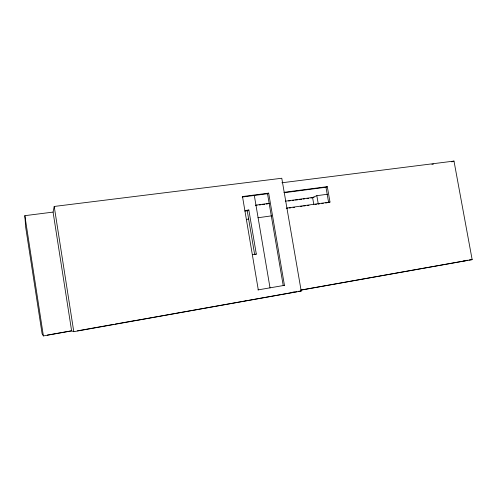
<?xml version="1.0" encoding="UTF-8"?>
<svg xmlns="http://www.w3.org/2000/svg" width="497" height="497" viewBox="0 0 497 497"><rect width="100%" height="100%" fill="white"/><g stroke="black" fill="none" stroke-linecap="round" stroke-linejoin="round"><path stroke-width="0.75" d="M53.073 212.101L54.21 206.454L281.78 178.249L301.207 291.049L73.78 331.679L71.624 330.896L43.394 335.922L42.096 333.717L25.658 227.092L24.85 215.667L53.073 212.101L71.624 330.896M242.225 197.036L267.516 193.743L268.666 193.14L284.446 285.353L257.931 289.919M247.239 210.796L248.842 210.007L256.315 254.091L254.657 254.557L247.239 210.796L244.934 211.113M325.964 187.245L327.293 186.661L329.989 202.062L328.647 202.577L325.964 187.245L284.309 192.699M327.523 194.246L316.831 195.681L312.588 197.483L313.769 204.286M451.816 161.879L453.991 161.078L472.15 259.633L301.132 290.105M47.246 335.127L71.456 330.816M300.567 290.105L467.627 260.347L463.813 260.838M77.439 330.834L113.875 324.324M115.267 324.075L135.7 320.428M136.016 320.441L296.61 291.764M252.563 254.688L256.315 254.091M246.425 219.388L248.73 219.065M257.949 217.767L271.778 215.816M286.663 208.057L329.989 202.062M286.247 208.448L287.763 208.237M289.279 208.032L290.795 207.821M293.062 207.504L294.578 207.299M300.635 206.46L302.151 206.249M303.661 206.038L305.177 205.826M307.45 205.516L308.96 205.304M315.017 204.466L316.533 204.255M318.049 204.05L319.559 203.838M321.832 203.522L323.348 203.316M325.616 203L327.132 202.788M245.083 210.523L248.842 210.007M255.526 205.186L269.337 203.323M285.452 201.148L314.098 197.278M255.495 205.491L257.036 205.28M259.341 204.969L260.882 204.764M262.422 204.553L264.727 204.242M266.268 204.031L267.808 203.826M288.577 201.018L290.118 200.813M292.429 200.502L293.963 200.291M295.504 200.086L297.815 199.769M299.349 199.564L301.66 199.254M303.195 199.042L304.736 198.837M307.047 198.527L308.581 198.315M310.892 198.005L312.433 197.8M268.666 193.14L242.499 196.551L258.303 289.919M283.955 192.327L327.293 186.661M466.006 260.428L467.547 260.229M469.081 260.03L472.15 259.633M281.917 182.772L453.991 161.078M431.899 164.296L433.434 164.103M284.446 285.353L283.215 285.508L267.516 193.743M298.132 291.341L301.207 291.049M292.845 292.118L294.348 291.975M245.903 300.592L248.109 300.424M240.368 301.642L241.996 301.524M178.982 312.545L180.51 312.501M134.221 320.372L136.035 320.441M316.831 195.681L318.273 203.963M254.309 195.439L270.033 287.9M54.21 206.454L73.78 331.679M24.85 215.667L43.394 335.922"/></g></svg>
